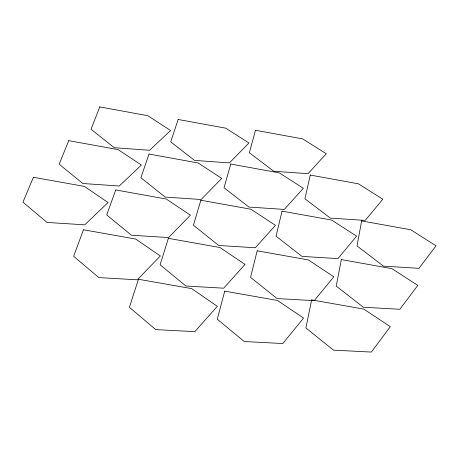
<?xml version="1.0" encoding="UTF-8"?>
<svg xmlns="http://www.w3.org/2000/svg" width="459" height="459" viewBox="0 0 459 459"><rect width="100%" height="100%" fill="white"/><g stroke="black" fill="none" stroke-linecap="round" stroke-linejoin="round"><path stroke-width="0.69" d="M361.629 220.922L357.056 245.978L383.523 266.157L418.958 268.326L436.05 245.829L410.759 229.77L361.629 220.922M341.318 259.599L336.246 286.083L363.304 307.22L399.869 309.28L417.793 285.406L391.894 268.624L341.318 259.599M311.655 299.899L305.889 327.938L333.504 350.137L371.337 352.076L390.328 326.693L363.832 309.108L311.655 299.899M310.273 175.068L304.937 198.793L330.348 218.105L365.203 220.418L382.817 199.223L358.422 183.812L310.273 175.068M282.038 211.123L276.054 236.173L301.965 256.392L337.962 258.612L356.563 236.144L331.633 220.045L282.038 211.123M257.172 250.809L250.562 277.334L277.029 298.557L314.243 300.668L333.825 276.771L308.305 259.92L257.172 250.809M224.709 291.149L217.291 319.246L244.274 341.536L282.801 343.527L303.56 318.104L277.471 300.45L224.709 291.149M255.485 130.27L249.357 152.744L273.742 171.236L308.064 173.686L326.246 153.708L302.716 138.911L255.485 130.27M230.757 164.058L224.044 187.725L248.887 207.049L284.27 209.424L303.353 188.293L279.33 172.871L230.757 164.058M200.87 200.233L193.434 225.243L218.748 245.479L255.307 247.762L275.452 225.346L250.912 209.229L200.87 200.233M168.35 238.336L160.105 264.786L185.884 286.014L223.705 288.195L245.02 264.384L219.959 247.516L168.35 238.336M138.457 279.261L129.404 307.295L155.693 329.596L194.828 331.65L217.325 306.308L191.696 288.636L138.457 279.261M178.155 119.472L170.714 141.894L194.559 160.398L229.38 162.899L248.962 142.996L225.794 128.181L178.155 119.472M149.026 154.058L140.873 177.719L165.154 197.083L201.111 199.51L221.731 178.408L198.081 162.945L149.026 154.058M115.725 189.946L106.74 214.938L131.44 235.226L168.614 237.567L190.41 215.179L166.278 199.022L115.725 189.946M83.486 229.77L73.635 256.271L98.805 277.586L137.298 279.818L160.334 255.979L135.663 239.041L83.486 229.77M99.798 106.924L91.02 129.237L114.285 147.718L149.588 150.282L170.576 130.499L147.798 115.697L99.798 106.924M68.741 140.661L59.177 164.19L82.832 183.514L119.271 186.004L141.372 165.051L118.147 149.617L68.741 140.661M33.427 177.272L22.95 202.161L47.002 222.426L84.714 224.83L108.083 202.562L84.387 186.417L33.427 177.272"/></g></svg>
